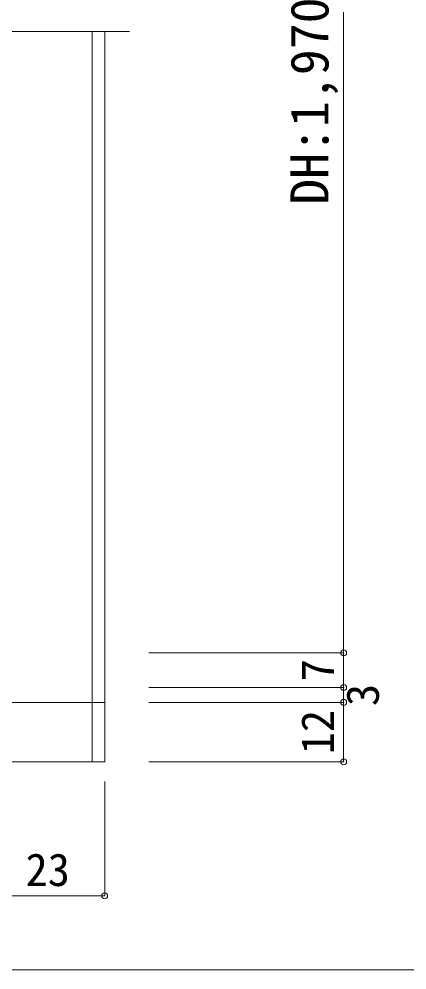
# Model space of a CAD drawing. Units: millimetres on the paper, enlarged 10 times, with parts at other scales. Extents: x -2000 to 2000, y -1385 to 1385.
# Drawn here: x -969 to -708, y -68 to 573 of the extents above; entities that cross this region are included whole.
import ezdxf
from ezdxf.enums import TextEntityAlignment as Align

# ---------------------------------------------------------------- set-up
doc = ezdxf.new("R2010")
doc.units = ezdxf.units.MM
doc.header["$LTSCALE"] = 10
doc.header["$PDMODE"] = 32
doc.header["$PDSIZE"] = 4
doc.linetypes.add('DOUBLE_CHAIN2', pattern=[12.8, 9, -1, 0.6, -0.6, 0.6, -1])
doc.layers.add('1-1_0', color=7, linetype='Continuous', lineweight=20)
doc.layers.add('2-0_18', color=7, linetype='Continuous', lineweight=18)
doc.styles.add('ＭＳ ゴシック', font='')
doc.styles.get('ＭＳ ゴシック').set_extended_font_data('MS Gothic')

msp = doc.modelspace()

# ---------------------------------------------------------------- linework, layer by layer
at = {"layer": '1-1_0'}
msp.add_lwpolyline([(380, -67.5), (-1950, -67.5), (-1950, 1335)], dxfattribs=at)
at = {"layer": '2-0_18', "color": 4, "lineweight": 9}
for p, q in [((-750.21, 145.97), (-750.21, 909.79)), ((-750.21, 145.97), (-881.47, 145.97)), ((-750.21, 145.97), (-750.21, 122.64)), ((-750.21, 122.64), (-881.47, 122.64)), ((-750.21, 122.64), (-750.21, 112.64)), ((-750.21, 112.64), (-881.47, 112.64)), ((-750.21, 112.64), (-750.21, 72.64)), ((-750.21, 72.64), (-881.47, 72.64)), ((-911.14, 59.3), (-911.14, -17.58)), ((-987.8, -17.58), (-911.14, -17.58))]:
    msp.add_line(p, q, dxfattribs=at)
at = {"layer": '2-0_18', "linetype": 'DOUBLE_CHAIN2', "lineweight": 20}
msp.add_line((-894.47, 564.3), (-1594.47, 564.3), dxfattribs=at)
at = {"layer": '2-0_18', "lineweight": 20}
for p, q in [((-919.47, 564.3), (-919.47, 72.64)), ((-911.14, 564.3), (-911.14, 72.64)), ((-911.14, 112.64), (-1306.14, 112.64)), ((-984.5, 112.64), (-911.14, 112.64)), ((-911.14, 72.64), (-1577.8, 72.64))]:
    msp.add_line(p, q, dxfattribs=at)
at = {"layer": '2-0_18', "color": 4}
for p in [(-750.21, 145.97), (-750.21, 122.64), (-750.21, 112.64), (-750.21, 72.64), (-911.14, -17.58)]:
    msp.add_point(p, dxfattribs=at)

# ---------------------------------------------------------------- texts
at = {"layer": '2-0_18', "style": 'ＭＳ ゴシック'}
for s, height, p in [('DH:1,970', 25.66, (-752.72, 447.54)), ('7', 21.99, (-750.21, 126.8)), ('3', 21.99, (-719.84, 110.14)), ('12', 21.99, (-750.21, 77.64))]:
    msp.add_text(s, height=height, rotation=90, dxfattribs=at).set_placement(p, align=Align.BOTTOM_LEFT)
msp.add_text('23', height=21.99, dxfattribs=at).set_placement((-964.47, -17.58), align=Align.BOTTOM_LEFT)

doc.saveas('drawing.dxf')
